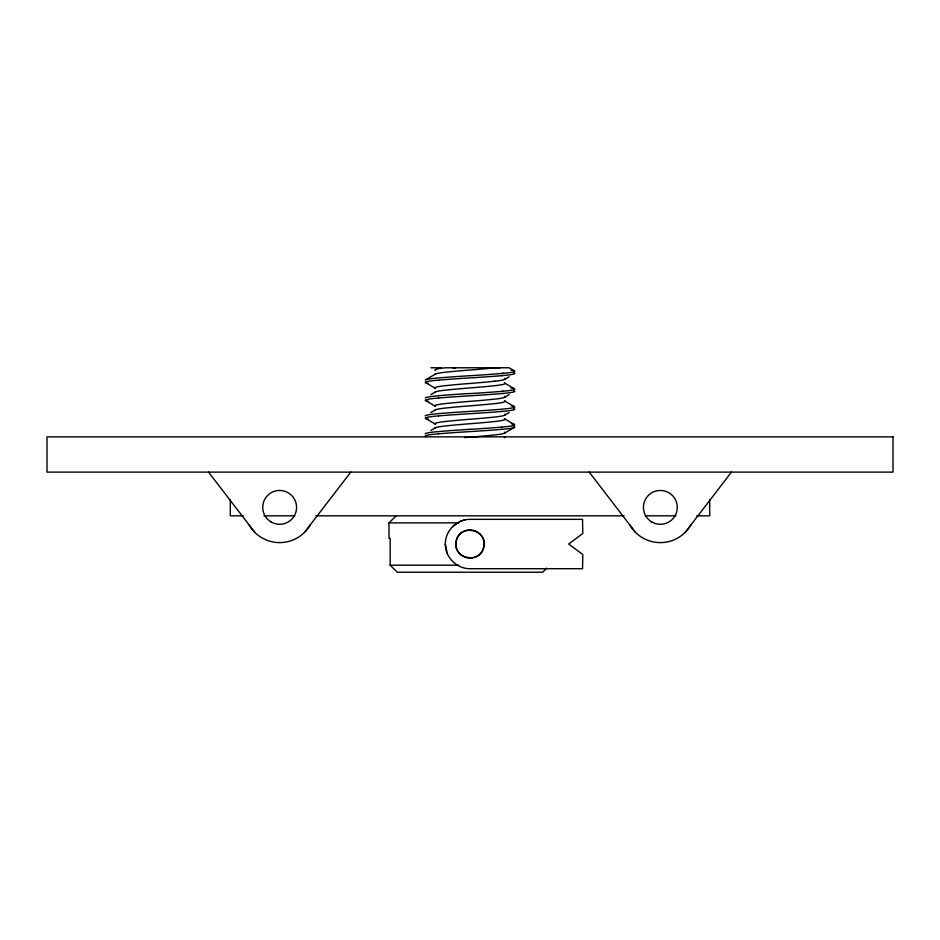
<?xml version="1.0" encoding="UTF-8"?>
<svg xmlns="http://www.w3.org/2000/svg" width="940" height="940" viewBox="0 0 940 940"><rect width="100%" height="100%" fill="white"/><g stroke="black" fill="none" stroke-linecap="round" stroke-linejoin="round"><path stroke-width="1.41" d="M445.325 544.025C445.137 530.83 456.805 519.162 470 519.35L582.542 519.35L582.8 533.45L568.7 544.025L582.8 554.553L582.542 568.7L470 568.7C456.805 568.888 445.137 557.22 445.325 544.025L447.205 553.484M304.572 532.287L350.761 472.115M685.272 532.287L731.461 472.115M546.763 568.195L542.674 572.225L397.326 572.225L390.159 565.175L390.159 538.385L389.066 538.385L388.925 522.875L396.269 515.825M452.551 526.576L460.541 521.23L465.241 519.82M426.09 379.548L435.584 373.956M430.826 394.659L435.584 391.863M430.826 412.566L435.584 409.77M504.416 379.513L509.174 376.717M430.837 430.473L435.584 427.677M504.416 397.42L509.174 394.624M504.416 415.327L509.174 412.531M504.416 433.234L513.91 427.653M435.584 370.56A35.309 2.714 1.8 0 1 434.926 370.019A35.309 2.714 -1.8 0 1 445.196 367.787L500.115 367.775M430.873 367.775L432.377 367.775M433.023 367.775L441.166 367.775M494.005 367.775L509.104 367.775L513.91 370.595M243.26 515.825L230.3 515.825L230.3 499.798M263.976 515.825L294.761 515.825M315.946 515.825L624.054 515.825M645.24 515.825L676.025 515.825M696.74 515.825L709.7 515.825L709.7 499.798M388.925 522.875L458.732 522.875M390.159 565.175L458.744 565.175M452.739 367.775L455.559 367.963M487.002 367.775L489.611 367.963M513.91 388.502L504.416 382.909A35.309 2.714 1.8 0 1 505.074 383.45A35.309 2.714 -1.8 0 1 494.804 385.694A35.309 1.128 -4.4 0 1 470 387.926A35.309 1.128 -4.4 0 0 445.196 390.171A35.309 2.714 -1.8 0 0 434.926 392.403M513.91 406.409L504.416 400.816A35.309 2.714 1.8 0 1 505.074 401.356A35.309 2.714 -1.8 0 1 494.804 403.601A35.309 1.128 -4.4 0 1 470 405.833A35.309 1.128 -4.4 0 0 445.196 408.078A35.309 2.714 -1.8 0 0 434.926 410.31M513.91 424.316L504.416 418.723A35.309 2.714 1.8 0 1 505.074 419.264A35.309 2.714 -1.8 0 1 494.804 421.508A35.309 1.128 -4.4 0 1 470 423.74A35.309 1.128 -4.4 0 0 445.196 425.985A35.309 2.714 -1.8 0 0 434.926 428.217M426.09 382.886L435.584 388.467A35.309 2.714 1.8 0 1 434.926 387.926A35.309 2.714 -1.8 0 1 445.196 385.694A35.309 1.128 -4.4 0 1 470 383.45A35.309 1.128 -4.4 0 0 494.804 381.217M426.09 400.793L435.584 406.374A35.309 2.714 1.8 0 1 434.926 405.833A35.309 2.714 -1.8 0 1 445.196 403.601A35.309 1.128 -4.4 0 1 470 401.356A35.309 1.128 -4.4 0 0 494.804 399.124A35.309 2.714 -1.8 0 0 505.074 396.88A35.309 2.714 1.8 0 0 504.416 396.339M426.09 418.7L435.584 424.281A35.309 2.714 1.8 0 1 434.926 423.74A35.309 2.714 -1.8 0 1 445.196 421.508A35.309 1.128 -4.4 0 1 470 419.264A35.309 1.128 -4.4 0 0 494.804 417.031A35.309 2.714 -1.8 0 0 505.074 414.787A35.309 2.714 1.8 0 0 504.416 414.246M589.239 472.115L635.428 532.287M208.551 472.115L254.728 532.287M690.877 524.99A35.25 35.25 0 0 1 629.823 524.99M310.177 524.99A35.25 35.25 0 0 1 249.124 524.99M510.866 370.019A44.956 2.667 1.5 0 1 514.756 371.147A44.956 2.726 -1.3 0 1 502.371 373.403M513.745 372.828A44.956 2.679 1.5 0 1 514.756 373.38A44.956 2.726 -1.3 0 1 502.019 375.624M503.652 373.309A44.956 1.199 -3.4 0 1 470 375.706A44.956 1.034 -3.5 0 0 440.132 377.798M502.583 375.589A44.956 1.175 -3.4 0 1 470 377.892A44.956 1.058 -3.5 0 0 439.227 380.065M425.256 380.101A44.956 2.655 -1.5 0 1 439.18 377.892M438.733 380.101A44.956 2.679 -1.5 0 0 425.244 382.333A44.956 2.726 1.4 0 0 428.382 383.45M510.866 387.926A44.956 2.667 1.5 0 1 514.756 389.054A44.956 2.714 -1.4 0 1 502.172 391.31M513.769 390.735A44.956 2.691 1.5 0 1 514.768 391.287A44.956 2.714 -1.4 0 1 501.948 393.531M502.994 391.24A44.956 1.151 -3.4 0 1 470 393.59M502.371 393.496A44.956 1.151 -3.4 0 1 470 395.799A44.956 1.093 -3.5 0 0 439.004 397.973M439.203 395.646A44.956 1.151 -3.4 0 1 469.859 393.496M425.244 398.008A44.956 2.691 -1.4 0 1 438.769 395.787M438.616 398.008A44.956 2.691 -1.5 0 0 425.233 400.24A44.956 2.714 1.4 0 0 428.464 401.356M511.254 405.833A44.956 2.714 1.4 0 1 514.768 406.961A44.956 2.691 -1.5 0 1 501.748 409.194A44.956 1.093 -3.5 0 1 470 411.438M513.816 408.642A44.956 2.702 1.5 0 1 514.768 409.194A44.956 2.714 -1.4 0 1 501.831 411.438M502.078 411.414A44.956 1.14 -3.4 0 1 470 413.694A44.956 1.105 -3.5 0 0 438.721 415.891M469.859 411.426A44.956 1.14 -3.4 0 0 438.216 413.659A44.956 2.714 -1.4 0 0 425.233 415.915M438.498 415.915A44.956 2.702 -1.4 0 0 425.233 418.147A44.956 2.714 1.4 0 0 428.534 419.264M511.395 423.74A44.956 2.714 1.4 0 1 514.768 424.856A44.956 2.702 -1.4 0 1 501.631 427.101M513.863 426.548A44.956 2.702 1.4 0 1 514.768 427.101A44.956 2.714 -1.4 0 1 501.76 429.345M501.69 427.101A44.956 1.128 -3.4 0 1 470 429.333M501.901 429.333A44.956 1.128 -3.5 0 1 470 431.589A44.956 1.116 -3.5 0 0 438.557 433.81M438.287 431.578A44.956 1.128 -3.5 0 1 469.859 429.345M425.233 433.81A44.956 2.691 -1.5 0 1 438.428 431.578M438.428 433.822A44.956 2.702 -1.4 0 0 425.233 436.054A44.956 2.702 1.4 0 0 426.067 436.606M464.56 437.605A35.309 1.128 -4.4 0 1 470 437.171M470 437.171A35.309 1.128 -4.4 0 0 494.804 434.938A35.309 2.714 -1.8 0 0 505.074 432.694A35.309 2.714 1.8 0 0 504.416 432.153M494.804 381.217A35.309 2.714 -1.8 0 0 505.074 378.973A35.309 2.714 1.8 0 0 504.416 378.432M505.074 437.171A35.309 2.714 -1.8 0 1 504.416 437.711M504.416 436.63A35.309 2.714 1.8 0 1 505.074 437.171M434.926 374.496A35.309 2.714 -1.8 0 1 445.196 372.264A35.309 1.128 -4.4 0 1 470 370.019A35.309 1.128 -4.4 0 0 494.804 367.787M456.17 541.311C451.917 558.971 481.104 564.693 483.83 546.739C488.083 529.079 458.896 523.357 456.17 541.311M893 436.865L47 436.865L47 472.115L893 472.115L893 436.865M651.89 522.017A16.92 16.92 0 0 0 677.27 507.365A16.92 16.92 0 0 0 651.89 492.713A16.92 16.92 0 0 0 651.89 522.017M271.19 522.017A16.92 16.92 0 0 0 296.57 507.365A16.92 16.92 0 0 0 271.19 492.713A16.92 16.92 0 0 0 271.19 522.017M462.95 556.233A14.1 14.1 0 0 0 484.1 544.025A14.1 14.1 0 0 0 462.95 531.817A14.1 14.1 0 0 0 462.95 556.233"/></g></svg>
